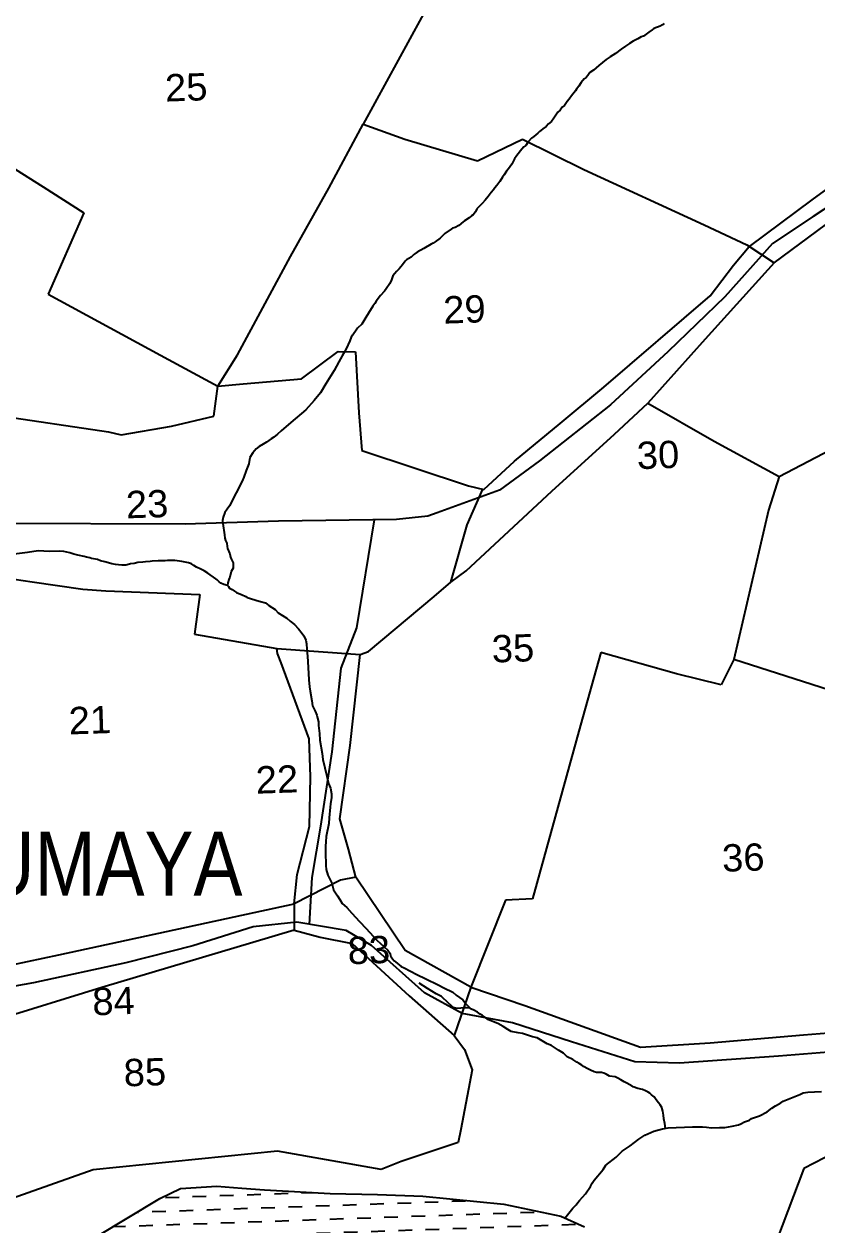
# Model space of a CAD drawing. Header units: inches. Extents: x 344504 to 348754, y 1574510 to 1580528.
# Drawn here: x 346125 to 346569, y 1577817 to 1578490 of the extents above; entities that cross this region are included whole.
import ezdxf

# ---------------------------------------------------------------- set-up
doc = ezdxf.new("R2010")
doc.units = ezdxf.units.IN
doc.header["$MEASUREMENT"] = 0
for name, color, linetype in [('PLATS', 6, 'Continuous'), ('ROADS', 2, 'Continuous'), ('STREAMS', 131, 'Continuous'), ('TANKS', 4, 'Continuous'), ('TITLEBLOCK', 7, 'Continuous')]:
    doc.layers.add(name, color=color, linetype=linetype)
doc.styles.add('ARIALN', font='ARIALN.TTF')
doc.styles.get("Standard").update_dxf_attribs({"font": 'arial.ttf'})

msp = doc.modelspace()

# ---------------------------------------------------------------- hatches: boundary and pattern name
at = {"layer": 'TANKS'}
h = msp.add_hatch(dxfattribs=at)
h.set_pattern_fill('DASH', color=256, scale=300, angle=1.9712, style=0)
h.set_pattern_definition([(1.9712, (349158.751, 1575739.177), (7.37445, 7.900165), [7.64183, -7.64183])])
h.paths.add_polyline_path([(346169.07, 1577285.88), (346175.84, 1577290.84), (346187.17, 1577292.52), (346195.64, 1577291.99), (346208.75, 1577289.63), (346222.68, 1577288.9), (346236.77, 1577288.8), (346246.71, 1577286.67), (346262.91, 1577283.02), (346273.86, 1577282.84), (346282.43, 1577283.79), (346286.84, 1577288.8), (346294.32, 1577300.03), (346302.78, 1577312.38), (346308.32, 1577318.02), (346320.96, 1577317.43), (346334.38, 1577316.02), (346338.23, 1577318.72), (346340.86, 1577329.27), (346342.95, 1577344.85), (346354.91, 1577371.76), (346369.22, 1577401.21), (346373.43, 1577415.09), (346376.45, 1577427.1), (346383.36, 1577442.93), (346392.77, 1577461.22), (346397.78, 1577484.66), (346404.93, 1577497.23), (346405.53, 1577510.27), (346403.47, 1577514.82), (346397.08, 1577519.99), (346389.51, 1577526.42), (346385.15, 1577535.54), (346386.33, 1577542.69), (346392.09, 1577556.1), (346393.63, 1577568.05), (346396.65, 1577576.44), (346404.73, 1577591.75), (346407.75, 1577601.2), (346408.58, 1577614.16), (346410.07, 1577625.52), (346412.51, 1577633.42), (346419.29, 1577650.98), (346432.95, 1577672.01), (346442.62, 1577688.85), (346444.51, 1577697.33), (346446.96, 1577702.53), (346458.6, 1577722.29), (346463.13, 1577733.32), (346464.73, 1577743.78), (346465.16, 1577768.57), (346466.05, 1577777.43), (346464.38, 1577783.68), (346459.93, 1577791.46), (346451.75, 1577806.15), (346439.07, 1577815.59), (346425.66, 1577821.47), (346393.71, 1577828.19), (346348.3, 1577832.69), (346323, 1577833.74), (346296.49, 1577834.34), (346259.69, 1577836.38), (346246.91, 1577837.24), (346232.89, 1577838.44), (346212.51, 1577837.06), (346200.92, 1577831.48), (346165.26, 1577809.91), (346134.29, 1577789.76), (346099.55, 1577764.46), (346071.8, 1577738), (346045.63, 1577703.19), (346019.22, 1577665.59), (345990.15, 1577627.74), (345955.13, 1577586.92), (345927.6, 1577556.24), (345893.49, 1577526.32), (345865.81, 1577501.05), (345848.48, 1577481.18), (345828.36, 1577449.84), (345814.32, 1577423.62), (345803.69, 1577399.18), (345791.88, 1577350.43), (345786.02, 1577328.72), (345784.11, 1577288), (345791.75, 1577234.08), (345796.41, 1577210.78), (345802.35, 1577191.09), (345814.33, 1577167.46), (345838, 1577139.4), (345868.46, 1577110.84), (345879.15, 1577102.1), (345892.57, 1577094.61), (345909.34, 1577092.18), (345926.84, 1577093.15), (345937.96, 1577090.71), (345968.47, 1577088.9), (345983.64, 1577091.37), (345998.71, 1577089.22), (346014.5, 1577085.93), (346031.37, 1577086.24), (346046.86, 1577089.19), (346067.25, 1577089.38), (346086.75, 1577087.78), (346098.19, 1577086.53), (346105.55, 1577087.3), (346111.18, 1577090.31), (346113.1, 1577100.35), (346113.57, 1577108.91), (346116.6, 1577116.07), (346117.05, 1577124.87), (346118.94, 1577138.96), (346121.86, 1577150.13), (346126.7, 1577161.75), (346130.71, 1577178.25), (346132.28, 1577194.14), (346138.2, 1577206.47), (346147.57, 1577221.25), (346154.73, 1577245.47), (346157.24, 1577261.27), (346161.75, 1577273.67)])
h.paths.add_polyline_path([(346002.9, 1577425.12), (346247.8, 1577433.55), (346246.12, 1577482.39), (346001.22, 1577473.96)], flags=24)
h.paths.add_polyline_path([(346112.23, 1577498.97), (346143.82, 1577500.06), (346143.01, 1577523.49), (346111.43, 1577522.41)], flags=24)

# ---------------------------------------------------------------- linework, layer by layer
at = {"layer": 'PLATS', "color": 0}
for p, q in [((346367, 1578529.15), (346314.88, 1578433.86)), ((346295.63, 1578398.02), (346314.88, 1578433.86)), ((346314.88, 1578433.86), (346338.29, 1578425.4)), ((346338.29, 1578425.4), (346379.11, 1578413.41)), ((346379.11, 1578413.41), (346404.21, 1578425.43)), ((346404.21, 1578425.43), (346438.71, 1578408.48)), ((346107.59, 1578416.37), (346135.45, 1578398.77)), ((346602.14, 1578417.69), (346566.39, 1578391.53)), ((346438.71, 1578408.48), (346506.17, 1578377.39)), ((346135.45, 1578398.77), (346158.4, 1578384.11)), ((346274.1, 1578359.69), (346295.63, 1578398.02)), ((346566.39, 1578391.53), (346531.39, 1578365.34)), ((346158.4, 1578384.11), (346138.32, 1578338.61)), ((346506.17, 1578377.39), (346530, 1578366.26)), ((346545.39, 1578356.16), (346574.06, 1578377.35)), ((346522.49, 1578354.9), (346531.39, 1578365.34)), ((346530, 1578366.26), (346545.39, 1578356.16)), ((346244.53, 1578304.46), (346274.1, 1578359.69)), ((346545.39, 1578356.16), (346506.75, 1578313.24)), ((346509.48, 1578337.69), (346522.49, 1578354.9)), ((346138.32, 1578338.61), (346201.28, 1578304.41)), ((346449.89, 1578286.44), (346509.48, 1578337.69)), ((346506.75, 1578313.24), (346474.49, 1578277.5)), ((346280.28, 1578291.09), (346300.83, 1578306.35)), ((346300.83, 1578306.35), (346310.64, 1578306.13)), ((346310.64, 1578306.13), (346312.55, 1578272.02)), ((346201.28, 1578304.41), (346233.41, 1578286.95)), ((346233.41, 1578286.95), (346244.53, 1578304.46)), ((346231.29, 1578270.09), (346233.41, 1578286.95)), ((346233.41, 1578286.95), (346247.58, 1578288.33)), ((346247.58, 1578288.33), (346280.28, 1578291.09)), ((346425.37, 1578265.97), (346449.89, 1578286.44)), ((346107.07, 1578271.06), (346172.17, 1578261.44)), ((346312.55, 1578272.02), (346314.19, 1578250.82)), ((346455.86, 1578260.13), (346474.49, 1578277.5)), ((346474.49, 1578277.5), (346511.62, 1578256.2)), ((346179.34, 1578259.65), (346207.41, 1578264.54)), ((346207.41, 1578264.54), (346231.29, 1578270.09)), ((346399.82, 1578244.94), (346425.37, 1578265.97)), ((346172.17, 1578261.44), (346179.34, 1578259.65)), ((346420.7, 1578228.05), (346455.86, 1578260.13)), ((346314.19, 1578250.82), (346373.97, 1578231.04)), ((346511.62, 1578256.2), (346548.08, 1578236.31)), ((346548.08, 1578236.31), (346580.98, 1578253.53)), ((346382.55, 1578229.05), (346399.82, 1578244.94)), ((346373.97, 1578231.04), (346382.55, 1578229.05)), ((346548.08, 1578236.31), (346542.08, 1578217.43)), ((346372.67, 1578183.48), (346420.7, 1578228.05)), ((346373.26, 1578209.28), (346381.95, 1578229.19)), ((346542.08, 1578217.43), (346522.8, 1578133.63)), ((346364.06, 1578177.15), (346373.26, 1578209.28)), ((346364.06, 1578177.15), (346372.67, 1578183.48)), ((346092.49, 1578182.5), (346129.4, 1578177.28)), ((346129.4, 1578177.28), (346157.75, 1578173.21)), ((346354.73, 1578168.94), (346364.06, 1578177.15)), ((346157.75, 1578173.21), (346170.67, 1578172.2)), ((346170.67, 1578172.2), (346223.43, 1578170.16)), ((346223.43, 1578170.16), (346220.4, 1578147.92)), ((346317.96, 1578138.21), (346354.73, 1578168.94)), ((346220.4, 1578147.92), (346266.54, 1578139.93)), ((346266.54, 1578139.93), (346313.2, 1578136.59)), ((346266.82, 1578136.98), (346266.54, 1578139.93)), ((346268.92, 1578131.78), (346266.82, 1578136.98)), ((346307.64, 1578085.54), (346313.2, 1578136.59)), ((346313.2, 1578136.59), (346317.96, 1578138.21)), ((346448.14, 1578137.71), (346436.74, 1578096.93)), ((346490.66, 1578125.58), (346448.14, 1578137.71)), ((346284.67, 1578089.15), (346268.92, 1578131.78)), ((346522.8, 1578133.63), (346515.59, 1578119.56)), ((346581.09, 1578114.99), (346522.8, 1578133.63)), ((346515.59, 1578119.56), (346490.66, 1578125.58)), ((346436.74, 1578096.93), (346409.84, 1577999.48)), ((346285.39, 1578067.97), (346284.67, 1578089.15)), ((346301.83, 1578044.29), (346307.64, 1578085.54)), ((346284.8, 1578040.04), (346285.39, 1578067.97)), ((346306.62, 1578027.35), (346301.83, 1578044.29)), ((346277.86, 1578013.11), (346284.8, 1578040.04)), ((346310.73, 1578011.67), (346306.62, 1578027.35)), ((346276.31, 1577996.59), (346277.86, 1578013.11)), ((346302.2, 1578010.03), (346276.31, 1577996.59)), ((346310.73, 1578011.67), (346302.2, 1578010.03)), ((346338.53, 1577970.58), (346310.73, 1578011.67)), ((346144.37, 1577968.13), (346276.31, 1577996.59)), ((346276.31, 1577996.59), (346276.17, 1577981.91)), ((346394.66, 1577998.75), (346375.25, 1577949.89)), ((346409.84, 1577999.48), (346394.66, 1577998.75)), ((346276.17, 1577981.91), (346253.16, 1577974.98)), ((346276.17, 1577981.91), (346290.84, 1577978.04)), ((346253.16, 1577974.98), (346168.46, 1577949.7)), ((346290.84, 1577978.04), (346308.77, 1577974.44)), ((346095.14, 1577957.67), (346144.37, 1577968.13)), ((346308.77, 1577974.44), (346340.72, 1577945.08)), ((346375.25, 1577949.89), (346338.53, 1577970.58)), ((346168.46, 1577949.7), (346102.17, 1577929.36)), ((346375.25, 1577949.89), (346365.89, 1577922.89)), ((346375.25, 1577949.89), (346405.53, 1577939.64)), ((346340.72, 1577945.08), (346365.89, 1577922.89)), ((346405.53, 1577939.64), (346470.43, 1577916.33)), ((346561.76, 1577923.29), (346631.68, 1577928.95)), ((346365.89, 1577922.89), (346371.79, 1577915.07)), ((346509.5, 1577918.8), (346561.76, 1577923.29)), ((346371.79, 1577915.07), (346376.03, 1577903.51)), ((346470.43, 1577916.33), (346509.5, 1577918.8)), ((346376.03, 1577903.51), (346369.62, 1577870.08)), ((346645.56, 1577891.14), (346561.92, 1577848.3)), ((346369.62, 1577870.08), (346368.22, 1577862.78)), ((346368.22, 1577862.78), (346336.3, 1577852.16)), ((346266.92, 1577858.01), (346163.46, 1577847.49)), ((346324.93, 1577847.77), (346266.92, 1577858.01)), ((346163.46, 1577847.49), (346114.96, 1577830.24)), ((346336.3, 1577852.16), (346324.93, 1577847.77)), ((346561.92, 1577848.3), (346539.8, 1577789.63))]:
    msp.add_line(p, q, dxfattribs=at)
at = {"layer": 'ROADS', "color": 1}
for p, q in [((346598.64, 1578402.72), (346567.19, 1578382.19)), ((346567.19, 1578382.19), (346544.5, 1578367.04)), ((346544.5, 1578367.04), (346517.63, 1578336.98)), ((346517.63, 1578336.98), (346485.85, 1578306.46)), ((346485.85, 1578306.46), (346453.67, 1578276.58)), ((346453.67, 1578276.58), (346413.72, 1578245.05)), ((346413.72, 1578245.05), (346391.36, 1578228.71)), ((346391.36, 1578228.71), (346356.35, 1578216.02)), ((346267.45, 1578211.23), (346215.19, 1578209.67)), ((346333.6, 1578212.2), (346267.45, 1578211.23)), ((346321.02, 1578212.01), (346311.11, 1578151.44)), ((346351.11, 1578214.11), (346333.6, 1578212.2)), ((346356.35, 1578216.02), (346351.11, 1578214.11)), ((346215.19, 1578209.67), (346057.52, 1578210.13)), ((346311.11, 1578151.44), (346302.43, 1578128.78)), ((346302.43, 1578128.78), (346297.43, 1578081.83)), ((346297.43, 1578081.83), (346290.92, 1578040.17)), ((346290.92, 1578040.17), (346286.14, 1578011.39)), ((346286.14, 1578011.39), (346284.7, 1577985.15)), ((346253.19, 1577983.87), (346219.36, 1577973.17)), ((346277.65, 1577986.35), (346253.19, 1577983.87)), ((346305.38, 1577981.64), (346277.65, 1577986.35)), ((346319.53, 1577973.37), (346305.38, 1577981.64)), ((346219.36, 1577973.17), (346181.96, 1577963.59)), ((346349.29, 1577946.74), (346319.53, 1577973.37)), ((346181.96, 1577963.59), (346130.1, 1577952.35)), ((346130.1, 1577952.35), (346103.89, 1577947.67)), ((346370.41, 1577935.12), (346349.29, 1577946.74)), ((346398.61, 1577929.97), (346370.41, 1577935.12)), ((346431.68, 1577919.23), (346398.61, 1577929.97)), ((346467.2, 1577908.08), (346431.68, 1577919.23)), ((346621.49, 1577917), (346547.75, 1577911.32)), ((346492.24, 1577907.28), (346467.2, 1577908.08)), ((346547.75, 1577911.32), (346492.24, 1577907.28))]:
    msp.add_line(p, q, dxfattribs=at)
at = {"layer": 'STREAMS'}
for p, q in [((346476.98, 1578486.88), (346475.09, 1578485.44)), ((346477.92, 1578487.57), (346476.98, 1578486.88)), ((346481.46, 1578488.78), (346477.92, 1578487.57)), ((346482.7, 1578489.61), (346481.46, 1578488.78)), ((346483.64, 1578490.29), (346482.7, 1578489.61)), ((346466.36, 1578480.34), (346464.3, 1578479.18)), ((346468.93, 1578481.83), (346466.36, 1578480.34)), ((346470.82, 1578482.81), (346468.93, 1578481.83)), ((346472.15, 1578483.29), (346470.82, 1578482.81)), ((346475.09, 1578485.44), (346472.15, 1578483.29)), ((346456.32, 1578473.44), (346453.49, 1578471.62)), ((346459.64, 1578475.86), (346456.32, 1578473.44)), ((346462.07, 1578477.56), (346459.64, 1578475.86)), ((346464.3, 1578479.18), (346462.07, 1578477.56)), ((346446.97, 1578466.77), (346444.05, 1578464.1)), ((346451.18, 1578470.19), (346446.97, 1578466.77)), ((346453.49, 1578471.62), (346451.18, 1578470.19)), ((346439.93, 1578460.14), (346438.87, 1578459.32)), ((346440.86, 1578461.14), (346439.93, 1578460.14)), ((346442.03, 1578462.79), (346440.86, 1578461.14)), ((346444.05, 1578464.1), (346442.03, 1578462.79)), ((346434.61, 1578453.54), (346433.9, 1578452.56)), ((346435.74, 1578455.11), (346434.61, 1578453.54)), ((346437.1, 1578457.3), (346435.74, 1578455.11)), ((346438.87, 1578459.32), (346437.1, 1578457.3)), ((346429.34, 1578446.57), (346427.8, 1578444.38)), ((346430.38, 1578447.92), (346429.34, 1578446.57)), ((346431.76, 1578449.8), (346430.38, 1578447.92)), ((346433.9, 1578452.56), (346431.76, 1578449.8)), ((346424.08, 1578440.53), (346423, 1578439.01)), ((346425.31, 1578441.71), (346424.08, 1578440.53)), ((346426.56, 1578443.47), (346425.31, 1578441.71)), ((346427.8, 1578444.38), (346426.56, 1578443.47)), ((346418.88, 1578434), (346417.44, 1578432.56)), ((346420.55, 1578435.3), (346418.88, 1578434)), ((346421.84, 1578437.18), (346420.55, 1578435.3)), ((346423, 1578439.01), (346421.84, 1578437.18)), ((346409.36, 1578425.98), (346407.51, 1578423.89)), ((346410.6, 1578427.02), (346409.36, 1578425.98)), ((346412.85, 1578428.86), (346410.6, 1578427.02)), ((346413.87, 1578429.81), (346412.85, 1578428.86)), ((346414.46, 1578430.36), (346413.87, 1578429.81)), ((346415.61, 1578431.27), (346414.46, 1578430.36)), ((346417.44, 1578432.56), (346415.61, 1578431.27)), ((346403.91, 1578419.9), (346401.03, 1578416.31)), ((346405.09, 1578421.11), (346403.91, 1578419.9)), ((346406.17, 1578421.94), (346405.09, 1578421.11)), ((346407.51, 1578423.89), (346406.17, 1578421.94)), ((346399.74, 1578414.49), (346398.19, 1578411.44)), ((346401.03, 1578416.31), (346399.74, 1578414.49)), ((346395.32, 1578407.45), (346393.91, 1578405.5)), ((346396.38, 1578408.77), (346395.32, 1578407.45)), ((346398.19, 1578411.44), (346396.38, 1578408.77)), ((346389.95, 1578399.49), (346388.83, 1578398.1)), ((346391.59, 1578401.75), (346389.95, 1578399.49)), ((346393.1, 1578404.19), (346391.59, 1578401.75)), ((346393.91, 1578405.5), (346393.1, 1578404.19)), ((346385.01, 1578393.31), (346383.36, 1578391.2)), ((346386.72, 1578395.52), (346385.01, 1578393.31)), ((346387.95, 1578397.09), (346386.72, 1578395.52)), ((346388.83, 1578398.1), (346387.95, 1578397.09)), ((346378.74, 1578386.39), (346377.82, 1578384.82)), ((346380.34, 1578388.16), (346378.74, 1578386.39)), ((346381.7, 1578389.43), (346380.34, 1578388.16)), ((346383.36, 1578391.2), (346381.7, 1578389.43)), ((346370.95, 1578379.12), (346368.51, 1578377.13)), ((346371.79, 1578379.7), (346370.95, 1578379.12)), ((346374.32, 1578381.4), (346371.79, 1578379.7)), ((346375.75, 1578382.55), (346374.32, 1578381.4)), ((346376.53, 1578383.13), (346375.75, 1578382.55)), ((346377.82, 1578384.82), (346376.53, 1578383.13)), ((346360.69, 1578372.57), (346358.15, 1578369.91)), ((346364.22, 1578375.09), (346360.69, 1578372.57)), ((346365.07, 1578375.48), (346364.22, 1578375.09)), ((346366.52, 1578376.02), (346365.07, 1578375.48)), ((346368.51, 1578377.13), (346366.52, 1578376.02)), ((346352.98, 1578366.56), (346348.91, 1578364.21)), ((346354.18, 1578367.25), (346352.98, 1578366.56)), ((346355.3, 1578367.97), (346354.18, 1578367.25)), ((346358.15, 1578369.91), (346355.3, 1578367.97)), ((346341.83, 1578359.33), (346339.17, 1578357.76)), ((346342.42, 1578359.93), (346341.83, 1578359.33)), ((346343.38, 1578360.77), (346342.42, 1578359.93)), ((346343.91, 1578361.22), (346343.38, 1578360.77)), ((346345.27, 1578362.2), (346343.91, 1578361.22)), ((346348.91, 1578364.21), (346345.27, 1578362.2)), ((346334.55, 1578352.17), (346333.67, 1578351.32)), ((346335.16, 1578352.81), (346334.55, 1578352.17)), ((346336.04, 1578353.81), (346335.16, 1578352.81)), ((346337, 1578355.09), (346336.04, 1578353.81)), ((346338.52, 1578357.01), (346337, 1578355.09)), ((346339.17, 1578357.76), (346338.52, 1578357.01)), ((346330.8, 1578346.65), (346329.86, 1578344.6)), ((346331.54, 1578348.79), (346330.8, 1578346.65)), ((346332.65, 1578350.22), (346331.54, 1578348.79)), ((346333.67, 1578351.32), (346332.65, 1578350.22)), ((346326.89, 1578340.17), (346324.66, 1578337.82)), ((346327.75, 1578341.64), (346326.89, 1578340.17)), ((346329.86, 1578344.6), (346327.75, 1578341.64)), ((346320.29, 1578331.9), (346317.93, 1578327.83)), ((346321.4, 1578333.38), (346320.29, 1578331.9)), ((346322.27, 1578334.66), (346321.4, 1578333.38)), ((346324.66, 1578337.82), (346322.27, 1578334.66)), ((346316.33, 1578325.47), (346314.19, 1578321.71)), ((346317.93, 1578327.83), (346316.33, 1578325.47)), ((346310.94, 1578318.33), (346309.28, 1578316.02)), ((346311.81, 1578319.56), (346310.94, 1578318.33)), ((346314.19, 1578321.71), (346311.81, 1578319.56)), ((346307.44, 1578312.3), (346305.39, 1578307.95)), ((346307.7, 1578313.03), (346307.44, 1578312.3)), ((346308.63, 1578315.32), (346307.7, 1578313.03)), ((346309.28, 1578316.02), (346308.63, 1578315.32)), ((346304.43, 1578306.19), (346303.1, 1578303.93)), ((346305.39, 1578307.95), (346304.43, 1578306.19)), ((346301.26, 1578300.67), (346298.73, 1578295.67)), ((346303.1, 1578303.93), (346301.26, 1578300.67)), ((346298.73, 1578295.67), (346294.07, 1578288.2)), ((346294.07, 1578288.2), (346290.92, 1578283.21)), ((346287.54, 1578278.96), (346282.71, 1578273.68)), ((346290.92, 1578283.21), (346287.54, 1578278.96)), ((346282.71, 1578273.68), (346274.44, 1578266.51)), ((346274.44, 1578266.51), (346269.01, 1578261.87)), ((346264.86, 1578258.43), (346263.33, 1578257.41)), ((346266.97, 1578260.12), (346264.86, 1578258.43)), ((346269.01, 1578261.87), (346266.97, 1578260.12)), ((346254.9, 1578251.88), (346253, 1578249.65)), ((346256.63, 1578253.11), (346254.9, 1578251.88)), ((346258.87, 1578254.44), (346256.63, 1578253.11)), ((346260.7, 1578255.52), (346258.87, 1578254.44)), ((346263.33, 1578257.41), (346260.7, 1578255.52)), ((346251.35, 1578246.95), (346250.75, 1578243.44)), ((346253, 1578249.65), (346251.35, 1578246.95)), ((346249.32, 1578239.73), (346247.94, 1578235.96)), ((346250.75, 1578243.44), (346249.32, 1578239.73)), ((346247.06, 1578233.65), (346243.67, 1578227.21)), ((346247.94, 1578235.96), (346247.06, 1578233.65)), ((346242.44, 1578224.65), (346240.26, 1578220.05)), ((346243.67, 1578227.21), (346242.44, 1578224.65)), ((346238.65, 1578218.02), (346237.45, 1578216.06)), ((346240.26, 1578220.05), (346238.65, 1578218.02)), ((346236.46, 1578213.56), (346236.04, 1578211.69)), ((346236.04, 1578211.69), (346236.33, 1578209.92)), ((346237.45, 1578216.06), (346236.46, 1578213.56)), ((346236.33, 1578209.92), (346237.17, 1578203.61)), ((346237.17, 1578203.61), (346237.35, 1578201.73)), ((346237.35, 1578201.73), (346237.69, 1578200.47)), ((346237.69, 1578200.47), (346238.43, 1578198.91)), ((346238.43, 1578198.91), (346238.7, 1578197.03)), ((346238.7, 1578197.03), (346238.95, 1578195.91)), ((346126.68, 1578193.68), (346119.29, 1578192.67)), ((346132.76, 1578194.6), (346126.68, 1578193.68)), ((346139.03, 1578194.19), (346132.76, 1578194.6)), ((346144.46, 1578194.41), (346139.03, 1578194.19)), ((346147.05, 1578194.18), (346144.46, 1578194.41)), ((346150.5, 1578193.56), (346147.05, 1578194.18)), ((346152.67, 1578192.84), (346150.5, 1578193.56)), ((346154.95, 1578192.28), (346152.67, 1578192.84)), ((346158.55, 1578191.49), (346154.95, 1578192.28)), ((346159.79, 1578191.14), (346158.55, 1578191.49)), ((346161.6, 1578190.65), (346159.79, 1578191.14)), ((346162.68, 1578190.37), (346161.6, 1578190.65)), ((346166.06, 1578189.72), (346162.68, 1578190.37)), ((346238.95, 1578195.91), (346240.18, 1578192.99)), ((346240.18, 1578192.99), (346240.62, 1578191.17)), ((346240.62, 1578191.17), (346241.01, 1578190.18)), ((346241.01, 1578190.18), (346241.98, 1578187.83)), ((346167.71, 1578189.06), (346166.06, 1578189.72)), ((346170.03, 1578188.39), (346167.71, 1578189.06)), ((346172.24, 1578187.83), (346170.03, 1578188.39)), ((346174, 1578187.33), (346172.24, 1578187.83)), ((346176.04, 1578186.97), (346174, 1578187.33)), ((346177.79, 1578186.79), (346176.04, 1578186.97)), ((346179.62, 1578186.58), (346177.79, 1578186.79)), ((346181.8, 1578186.65), (346179.62, 1578186.58)), ((346183.83, 1578187.1), (346181.8, 1578186.65)), ((346184.5, 1578187.29), (346183.83, 1578187.1)), ((346186.47, 1578187.47), (346184.5, 1578187.29)), ((346188.66, 1578188.05), (346186.47, 1578187.47)), ((346191.37, 1578188.26), (346188.66, 1578188.05)), ((346192.94, 1578188.43), (346191.37, 1578188.26)), ((346195.59, 1578188.74), (346192.94, 1578188.43)), ((346196.66, 1578188.89), (346195.59, 1578188.74)), ((346199.99, 1578189.06), (346196.66, 1578188.89)), ((346203.95, 1578189.09), (346199.99, 1578189.06)), ((346205.25, 1578189.13), (346203.95, 1578189.09)), ((346207.28, 1578189.2), (346205.25, 1578189.13)), ((346209.43, 1578189.28), (346207.28, 1578189.2)), ((346213.25, 1578188.69), (346209.43, 1578189.28)), ((346215.2, 1578188.24), (346213.25, 1578188.69)), ((346216.91, 1578187.84), (346215.2, 1578188.24)), ((346218.73, 1578187.34), (346216.91, 1578187.84)), ((346220.01, 1578186.48), (346218.73, 1578187.34)), ((346221.45, 1578185.52), (346220.01, 1578186.48)), ((346223.87, 1578184.36), (346221.45, 1578185.52)), ((346225.71, 1578183.46), (346223.87, 1578184.36)), ((346227.85, 1578182.12), (346225.71, 1578183.46)), ((346242.03, 1578184.93), (346240.98, 1578183.1)), ((346241.98, 1578187.83), (346242.04, 1578186.23)), ((346242.04, 1578186.23), (346242.03, 1578184.93)), ((346232.24, 1578178.84), (346227.85, 1578182.12)), ((346233.1, 1578178.37), (346232.24, 1578178.84)), ((346234.23, 1578177.34), (346233.1, 1578178.37)), ((346235.1, 1578176.5), (346234.23, 1578177.34)), ((346239.66, 1578178.5), (346239.1, 1578176.62)), ((346240.09, 1578179.91), (346239.66, 1578178.5)), ((346240.98, 1578183.1), (346240.09, 1578179.91)), ((346236.86, 1578175.78), (346235.1, 1578176.5)), ((346238.88, 1578175.27), (346236.86, 1578175.78)), ((346239.1, 1578176.62), (346238.88, 1578175.27)), ((346238.88, 1578175.27), (346239.37, 1578174.56)), ((346239.37, 1578174.56), (346239.98, 1578173.74)), ((346239.98, 1578173.74), (346241.47, 1578173.01)), ((346241.47, 1578173.01), (346242.76, 1578172.06)), ((346242.76, 1578172.06), (346243.94, 1578171.26)), ((346243.94, 1578171.26), (346245.27, 1578170.73)), ((346245.27, 1578170.73), (346246.76, 1578170.15)), ((346246.76, 1578170.15), (346249.1, 1578168.98)), ((346249.1, 1578168.98), (346249.85, 1578168.53)), ((346249.85, 1578168.53), (346251.23, 1578168)), ((346251.23, 1578168), (346255.22, 1578166.85)), ((346255.22, 1578166.85), (346257.45, 1578166.25)), ((346257.45, 1578166.25), (346260.25, 1578165.45)), ((346260.25, 1578165.45), (346262.03, 1578164)), ((346262.03, 1578164), (346265.67, 1578161.77)), ((346265.67, 1578161.77), (346267.31, 1578159.78)), ((346267.31, 1578159.78), (346272.04, 1578156.79)), ((346272.04, 1578156.79), (346273.93, 1578155.23)), ((346273.93, 1578155.23), (346276.46, 1578153.27)), ((346276.46, 1578153.27), (346278.64, 1578150.89)), ((346278.64, 1578150.89), (346280.67, 1578148.34)), ((346280.67, 1578148.34), (346281.65, 1578147.01)), ((346281.65, 1578147.01), (346282.85, 1578144.46)), ((346282.85, 1578144.46), (346283.07, 1578142.53)), ((346283.07, 1578142.53), (346283.33, 1578139.5)), ((346283.33, 1578139.5), (346283.74, 1578135.38)), ((346283.74, 1578135.38), (346283.88, 1578132.66)), ((346283.88, 1578132.66), (346284.44, 1578122.38)), ((346284.44, 1578122.38), (346284.85, 1578118.32)), ((346284.85, 1578118.32), (346285.2, 1578115.92)), ((346285.2, 1578115.92), (346286.07, 1578110.47)), ((346286.07, 1578110.47), (346286.58, 1578107.66)), ((346286.58, 1578107.66), (346287.14, 1578106.52)), ((346287.14, 1578106.52), (346287.99, 1578104.77)), ((346287.99, 1578104.77), (346288.96, 1578102.4)), ((346288.96, 1578102.4), (346289.33, 1578100.84)), ((346289.33, 1578100.84), (346289.88, 1578098.74)), ((346289.88, 1578098.74), (346289.95, 1578096.7)), ((346289.95, 1578096.7), (346290.37, 1578092.16)), ((346290.37, 1578092.16), (346290.71, 1578088.4)), ((346290.71, 1578088.4), (346291.86, 1578080.98)), ((346291.86, 1578080.98), (346292.39, 1578077.59)), ((346292.39, 1578077.59), (346293.48, 1578072.93)), ((346293.48, 1578072.93), (346294.5, 1578068.21)), ((346294.5, 1578068.21), (346295.44, 1578064.21)), ((346295.44, 1578064.21), (346296.52, 1578061.54)), ((346296.52, 1578061.54), (346297.17, 1578058.28)), ((346297.1, 1578056.29), (346296.69, 1578052.84)), ((346297.17, 1578058.28), (346297.1, 1578056.29)), ((346296.37, 1578050.85), (346295.91, 1578044.95)), ((346296.69, 1578052.84), (346296.37, 1578050.85)), ((346295.91, 1578044.95), (346295.62, 1578041.77)), ((346295.62, 1578041.77), (346294.13, 1578034.38)), ((346293.76, 1578029.11), (346293.74, 1578026.98)), ((346293.95, 1578031.47), (346293.76, 1578029.11)), ((346294.13, 1578034.38), (346293.95, 1578031.47)), ((346293.74, 1578026.98), (346293.78, 1578025.6)), ((346293.78, 1578025.6), (346294.04, 1578018.11)), ((346294.04, 1578018.11), (346294.16, 1578015.94)), ((346294.16, 1578015.94), (346295.19, 1578012.84)), ((346295.19, 1578012.84), (346297.37, 1578008.35)), ((346297.37, 1578008.35), (346298.34, 1578004.44)), ((346298.34, 1578004.44), (346300.47, 1578001.21)), ((346300.47, 1578001.21), (346301.83, 1577999.1)), ((346301.83, 1577999.1), (346303.2, 1577996.87)), ((346303.2, 1577996.87), (346305.81, 1577994.62)), ((346305.81, 1577994.62), (346308.49, 1577991.36)), ((346308.49, 1577991.36), (346312.88, 1577986.81)), ((346312.88, 1577986.81), (346316.65, 1577982.9)), ((346316.65, 1577982.9), (346322.54, 1577976.24)), ((346322.54, 1577976.24), (346328.75, 1577970.79)), ((346328.75, 1577970.79), (346330.09, 1577968.74)), ((346330.09, 1577968.74), (346330.27, 1577967.52)), ((346330.27, 1577967.52), (346331.38, 1577965.82)), ((346331.38, 1577965.82), (346331.38, 1577965.82)), ((346331.38, 1577965.82), (346332.29, 1577964.8)), ((346332.29, 1577964.8), (346333.04, 1577964.09)), ((346333.04, 1577964.09), (346336.29, 1577961.54)), ((346336.29, 1577961.54), (346337.97, 1577960.78)), ((346337.97, 1577960.78), (346341.46, 1577958.98)), ((346341.46, 1577958.98), (346345, 1577957.04)), ((346345, 1577957.04), (346349.98, 1577954.61)), ((346349.98, 1577954.61), (346357.06, 1577951.31)), ((346350.93, 1577949.24), (346346.3, 1577952.14)), ((346355.76, 1577946.16), (346350.93, 1577949.24)), ((346357.06, 1577951.31), (346360.09, 1577949.5)), ((346360.09, 1577949.5), (346365.26, 1577947.06)), ((346358.81, 1577944.8), (346355.76, 1577946.16)), ((346359.95, 1577943.68), (346358.81, 1577944.8)), ((346361.72, 1577942.02), (346359.95, 1577943.68)), ((346365.3, 1577938.56), (346361.72, 1577942.02)), ((346365.26, 1577947.06), (346367.06, 1577945.39)), ((346367.06, 1577945.39), (346370.76, 1577942.86)), ((346370.76, 1577942.86), (346372.76, 1577940.33)), ((346367.31, 1577937.94), (346365.3, 1577938.56)), ((346369.69, 1577938.1), (346367.31, 1577937.94)), ((346371.58, 1577938.34), (346369.69, 1577938.1)), ((346372.79, 1577938.43), (346371.58, 1577938.34)), ((346372.76, 1577940.33), (346374.97, 1577938.19)), ((346374.97, 1577938.19), (346372.79, 1577938.43)), ((346375.72, 1577937.66), (346374.97, 1577938.19)), ((346376.91, 1577937.14), (346375.72, 1577937.66)), ((346378.94, 1577936), (346376.91, 1577937.14)), ((346380.49, 1577934.88), (346378.94, 1577936)), ((346381.86, 1577934.07), (346380.49, 1577934.88)), ((346383.68, 1577932.7), (346381.86, 1577934.07)), ((346385.23, 1577931.64), (346383.68, 1577932.7)), ((346390.45, 1577929.6), (346385.23, 1577931.64)), ((346393.42, 1577927.9), (346390.45, 1577929.6)), ((346396.08, 1577926.26), (346393.42, 1577927.9)), ((346397.91, 1577925.09), (346396.08, 1577926.26)), ((346401.73, 1577924.35), (346397.91, 1577925.09)), ((346404.22, 1577924.06), (346401.73, 1577924.35)), ((346406.47, 1577923.27), (346404.22, 1577924.06)), ((346409.91, 1577922.16), (346406.47, 1577923.27)), ((346412.47, 1577921.5), (346409.91, 1577922.16)), ((346417.1, 1577918.69), (346412.47, 1577921.5)), ((346418.11, 1577918.1), (346417.1, 1577918.69)), ((346420.55, 1577917.26), (346418.11, 1577918.1)), ((346422.26, 1577916.14), (346420.55, 1577917.26)), ((346424.48, 1577914.61), (346422.26, 1577916.14)), ((346427.26, 1577912.85), (346424.48, 1577914.61)), ((346429.31, 1577910.94), (346427.26, 1577912.85)), ((346432.56, 1577909.44), (346429.31, 1577910.94)), ((346434.65, 1577907.94), (346432.56, 1577909.44)), ((346436.03, 1577907.19), (346434.65, 1577907.94)), ((346437.45, 1577906.22), (346436.03, 1577907.19)), ((346438.52, 1577905.52), (346437.45, 1577906.22)), ((346440.85, 1577904.15), (346438.52, 1577905.52)), ((346442.41, 1577903.44), (346440.85, 1577904.15)), ((346444.36, 1577902.4), (346442.41, 1577903.44)), ((346445.7, 1577902.18), (346444.36, 1577902.4)), ((346448.61, 1577902.07), (346445.7, 1577902.18)), ((346449.82, 1577901.71), (346448.61, 1577902.07)), ((346451.1, 1577901.14), (346449.82, 1577901.71)), ((346453.02, 1577900.09), (346451.1, 1577901.14)), ((346456.15, 1577899.71), (346453.02, 1577900.09)), ((346457.37, 1577899.19), (346456.15, 1577899.71)), ((346457.75, 1577898.84), (346457.37, 1577899.19)), ((346459.32, 1577898.06), (346457.75, 1577898.84)), ((346461.21, 1577896.8), (346459.32, 1577898.06)), ((346462.65, 1577896.21), (346461.21, 1577896.8)), ((346465.65, 1577894.42), (346462.65, 1577896.21)), ((346466.32, 1577894.09), (346465.65, 1577894.42)), ((346468.9, 1577893.22), (346466.32, 1577894.09)), ((346471.51, 1577892.61), (346468.9, 1577893.22)), ((346473.2, 1577891.83), (346471.51, 1577892.61)), ((346474.64, 1577891), (346473.2, 1577891.83)), ((346475.62, 1577890.42), (346474.64, 1577891)), ((346476.66, 1577889.5), (346475.62, 1577890.42)), ((346478.02, 1577888.45), (346476.66, 1577889.5)), ((346479.12, 1577886.86), (346478.02, 1577888.45)), ((346550.36, 1577886.05), (346555.95, 1577888.25)), ((346555.95, 1577888.25), (346559.71, 1577889.77)), ((346559.71, 1577889.77), (346561.62, 1577890.7)), ((346561.62, 1577890.7), (346564.18, 1577891.06)), ((346564.18, 1577891.06), (346567.88, 1577891.24)), ((346567.88, 1577891.24), (346571.79, 1577891.48)), ((346480.55, 1577885), (346479.12, 1577886.86)), ((346481.51, 1577883.93), (346480.55, 1577885)), ((346482.36, 1577882.38), (346481.51, 1577883.93)), ((346482.86, 1577880.47), (346482.36, 1577882.38)), ((346483.29, 1577878.12), (346482.86, 1577880.47)), ((346541.33, 1577880.05), (346544, 1577882.18)), ((346544, 1577882.18), (346546, 1577883.38)), ((346546, 1577883.38), (346549.11, 1577885.15)), ((346549.11, 1577885.15), (346550.36, 1577886.05)), ((346483.54, 1577876.15), (346483.29, 1577878.12)), ((346484.07, 1577873.54), (346483.54, 1577876.15)), ((346526.67, 1577873.25), (346528.78, 1577874.4)), ((346528.78, 1577874.4), (346531.43, 1577875.34)), ((346531.43, 1577875.34), (346532.69, 1577876.25)), ((346532.69, 1577876.25), (346537.17, 1577877.87)), ((346537.17, 1577877.87), (346541.33, 1577880.05)), ((346469.41, 1577864.8), (346472.89, 1577867.04)), ((346472.89, 1577867.04), (346477.89, 1577869.14)), ((346477.89, 1577869.14), (346482.78, 1577870.47)), ((346482.78, 1577870.47), (346485.97, 1577871.07)), ((346484.37, 1577870.77), (346484.07, 1577873.54)), ((346485.97, 1577871.07), (346499.51, 1577871.68)), ((346499.51, 1577871.68), (346505.21, 1577871.61)), ((346505.21, 1577871.61), (346507.47, 1577871.47)), ((346507.47, 1577871.47), (346510.17, 1577871.03)), ((346510.17, 1577871.03), (346514.61, 1577871.34)), ((346514.61, 1577871.34), (346517.72, 1577871.17)), ((346517.72, 1577871.17), (346521.72, 1577871.95)), ((346521.72, 1577871.95), (346525.4, 1577872.72)), ((346525.4, 1577872.72), (346526.67, 1577873.25)), ((346460.19, 1577857.9), (346464.68, 1577860.95)), ((346464.68, 1577860.95), (346469.41, 1577864.8)), ((346450.94, 1577850.2), (346456.67, 1577854.71)), ((346456.67, 1577854.71), (346460.19, 1577857.9)), ((346444.51, 1577841.8), (346449.52, 1577847.62)), ((346449.52, 1577847.62), (346450.94, 1577850.2)), ((346442.31, 1577838.1), (346443.34, 1577839.98)), ((346443.34, 1577839.98), (346444.51, 1577841.8)), ((346436.2, 1577830.41), (346439.57, 1577834.11)), ((346439.57, 1577834.11), (346442.31, 1577838.1)), ((346432.38, 1577826.04), (346434.3, 1577827.81)), ((346434.3, 1577827.81), (346435.35, 1577829.28)), ((346435.35, 1577829.28), (346436.2, 1577830.41)), ((346427.99, 1577820.45), (346432.38, 1577826.04))]:
    msp.add_line(p, q, dxfattribs=at)
at = {"layer": 'TANKS'}
for p, q in [((346200.92, 1577831.48), (346212.51, 1577837.06)), ((346212.51, 1577837.06), (346232.89, 1577838.44)), ((346232.89, 1577838.44), (346246.91, 1577837.24)), ((346246.91, 1577837.24), (346259.69, 1577836.38)), ((346259.69, 1577836.38), (346296.49, 1577834.34)), ((346296.49, 1577834.34), (346323, 1577833.74)), ((346323, 1577833.74), (346348.3, 1577832.69)), ((346165.26, 1577809.91), (346200.92, 1577831.48)), ((346348.3, 1577832.69), (346393.71, 1577828.19)), ((346393.71, 1577828.19), (346425.66, 1577821.47)), ((346425.66, 1577821.47), (346439.07, 1577815.59))]:
    msp.add_line(p, q, dxfattribs=at)

# ---------------------------------------------------------------- texts
at = {"layer": 'PLATS', "color": 0}
for s, p in [('25', (346204.08, 1578446.53)), ('29', (346360.08, 1578322.01)), ('30', (346468.6, 1578240.4)), ('23', (346182.16, 1578212.81)), ('35', (346387.27, 1578131.96)), ('21', (346150.1, 1578091.65)), ('22', (346254.95, 1578058.42)), ('36', (346516.39, 1578014.63)), ('84', (346163.33, 1577934.13)), ('85', (346180.91, 1577894.25))]:
    msp.add_text(s, height=15.307, rotation=1.9712, dxfattribs=at).set_placement(p)
at = {"layer": 'PLATS', "color": 0, "oblique": 360}
msp.add_text('83', height=15.307, rotation=1.9712, dxfattribs=at).set_placement((346306.48, 1577962.76))
at = {"layer": 'TITLEBLOCK', "color": 1, "extrusion": (0.000201441, 0.004807, 0.999988), "style": 'ARIALN'}
msp.add_text('TUMAYA', height=35.923, rotation=359.99994, dxfattribs=at).set_placement((346075.81, 1577982.67, 7654.89))

doc.saveas('drawing.dxf')
